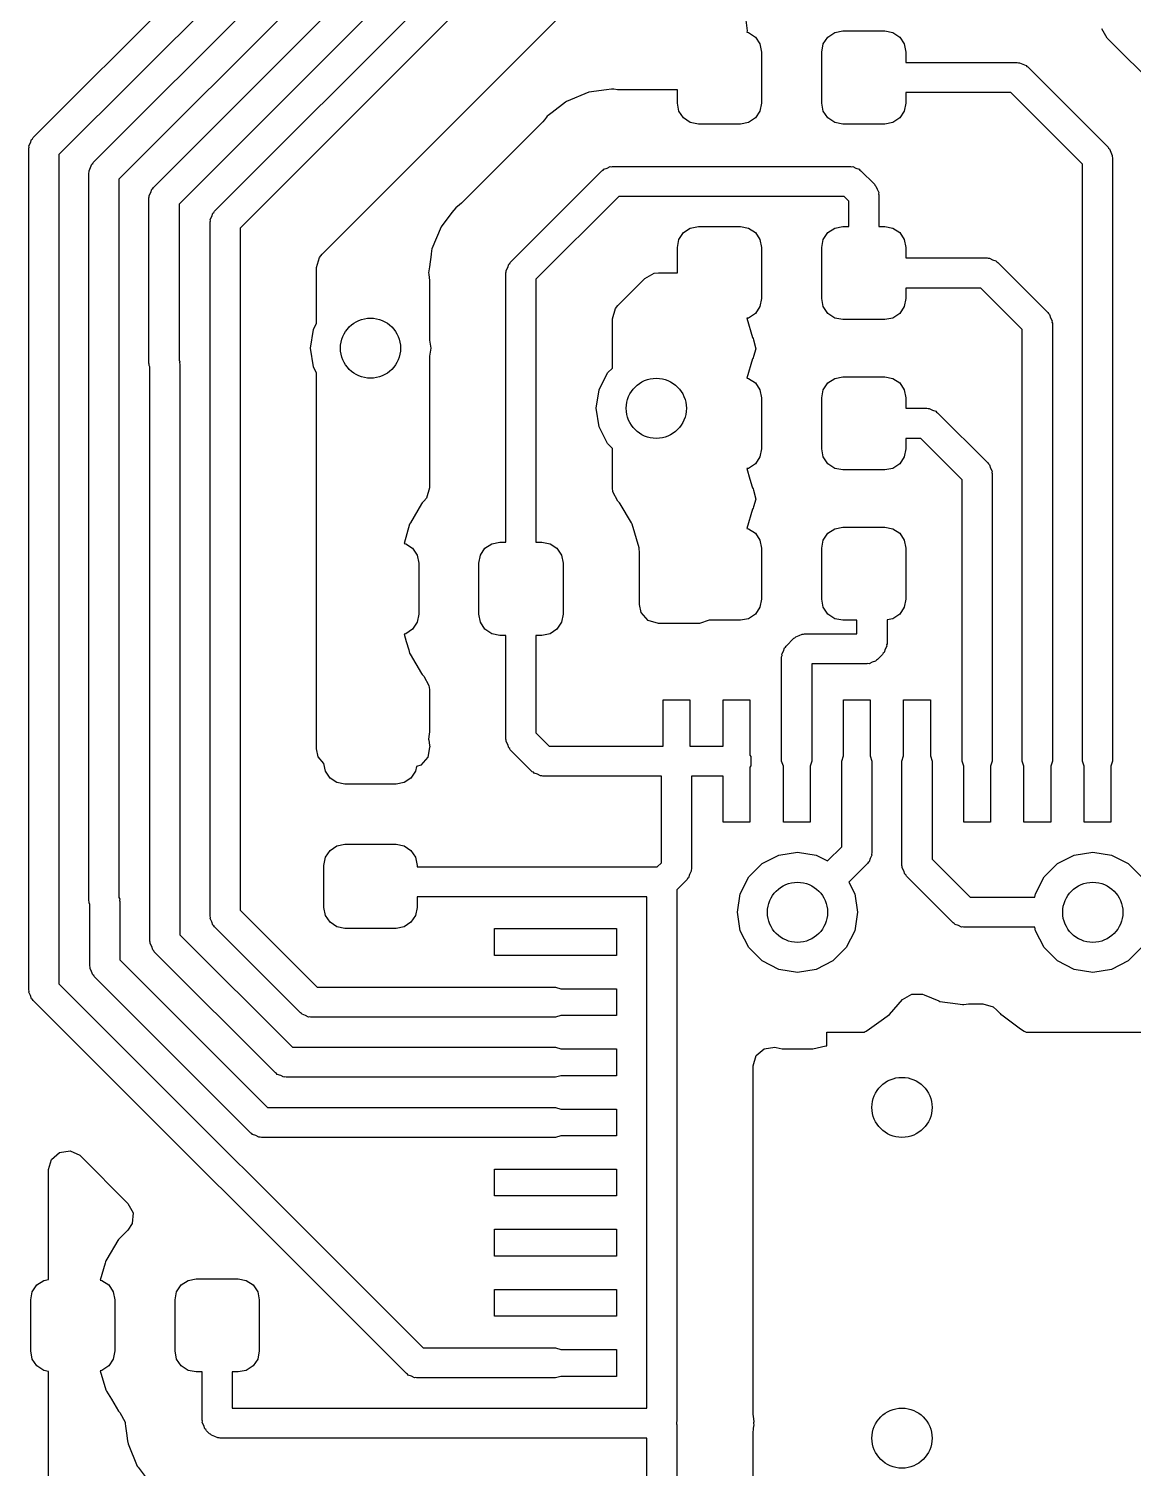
# Model space of a CAD drawing. Extents: x 1.41 to 5.39, y -5.53 to -2.36.
# Drawn here: x 1.4066 to 1.6957, y -3.7028 to -3.3258 of the extents above; entities that cross this region are included whole.
import ezdxf

# ---------------------------------------------------------------- set-up
doc = ezdxf.new("R2010")
doc.units = 0
doc.header["$MEASUREMENT"] = 0
doc.layers.add('BLACK', color=7, linetype='CONTINUOUS')

msp = doc.modelspace()

# ---------------------------------------------------------------- linework, layer by layer
at = {"layer": 'BLACK', "linetype": 'CONTINUOUS'}
for p, q in [((1.40774, -3.3543), (1.52713, -3.23491)), ((1.53154, -3.24163), (1.41446, -3.35872)), ((1.42347, -3.36082), (1.52183, -3.26245)), ((1.52625, -3.26917), (1.43019, -3.36523)), ((1.4392, -3.36733), (1.52835, -3.27818)), ((1.53276, -3.2849), (1.44592, -3.37175)), ((1.45518, -3.37359), (1.53486, -3.29391)), ((1.53928, -3.30063), (1.4619, -3.37801)), ((1.48337, -3.38485), (1.54612, -3.32211)), ((1.59427, -3.32355), (1.59467, -3.32632)), ((1.59467, -3.32632), (1.59458, -3.32671)), ((1.59458, -3.32671), (1.59502, -3.3268)), ((1.59502, -3.3268), (1.59681, -3.32799)), ((1.59681, -3.32799), (1.59801, -3.32978)), ((1.61459, -3.32978), (1.61579, -3.32799)), ((1.61579, -3.32799), (1.61758, -3.3268)), ((1.61758, -3.3268), (1.61969, -3.32638)), ((1.61969, -3.32638), (1.63071, -3.32638)), ((1.63071, -3.32638), (1.63282, -3.3268)), ((1.63282, -3.3268), (1.63461, -3.32799)), ((1.63461, -3.32799), (1.6358, -3.32978)), ((1.68888, -3.32823), (1.68754, -3.32578)), ((1.70197, -3.34131), (1.68888, -3.32823)), ((1.59801, -3.32978), (1.59843, -3.33189)), ((1.59843, -3.33189), (1.59843, -3.34528)), ((1.61417, -3.33189), (1.61459, -3.32978)), ((1.61417, -3.34528), (1.61417, -3.33189)), ((1.6358, -3.32978), (1.63622, -3.33189)), ((1.63622, -3.33189), (1.63622, -3.33465)), ((1.63622, -3.33465), (1.66535, -3.33465)), ((1.66535, -3.33465), (1.66566, -3.33474)), ((1.66566, -3.33474), (1.66597, -3.33469)), ((1.66597, -3.33469), (1.66679, -3.33511)), ((1.66679, -3.33511), (1.66767, -3.3354)), ((1.66767, -3.3354), (1.66786, -3.33565)), ((1.66786, -3.33565), (1.66814, -3.3358)), ((1.66814, -3.3358), (1.68915, -3.35681)), ((1.55318, -3.34243), (1.54735, -3.34484)), ((1.55786, -3.34181), (1.55318, -3.34243)), ((1.55911, -3.34165), (1.55786, -3.34181)), ((1.55786, -3.34181), (1.55786, -3.34181)), ((1.55786, -3.34181), (1.55786, -3.34181)), ((1.55943, -3.3416), (1.55911, -3.34165)), ((1.55975, -3.34165), (1.55943, -3.3416)), ((1.56068, -3.34177), (1.55975, -3.34165)), ((1.56133, -3.34181), (1.56068, -3.34177)), ((1.57638, -3.34181), (1.56133, -3.34181)), ((1.57638, -3.34528), (1.57638, -3.34181)), ((1.66372, -3.34252), (1.63622, -3.34252)), ((1.63622, -3.34252), (1.63622, -3.34528)), ((1.68243, -3.36123), (1.66372, -3.34252)), ((1.54709, -3.34504), (1.5436, -3.34772)), ((1.54714, -3.345), (1.54709, -3.34504)), ((1.54735, -3.34484), (1.54714, -3.345)), ((1.5768, -3.34738), (1.57638, -3.34528)), ((1.59843, -3.34528), (1.59801, -3.34738)), ((1.61459, -3.34738), (1.61417, -3.34528)), ((1.63622, -3.34528), (1.6358, -3.34738)), ((1.54115, -3.35017), (1.51983, -3.37148)), ((1.54158, -3.34968), (1.54115, -3.35017)), ((1.54215, -3.34894), (1.54158, -3.34968)), ((1.54234, -3.34868), (1.54215, -3.34894)), ((1.5426, -3.34848), (1.54234, -3.34868)), ((1.5436, -3.34772), (1.5426, -3.34848)), ((1.5426, -3.34848), (1.5426, -3.34848)), ((1.5436, -3.34772), (1.5436, -3.34772)), ((1.57799, -3.34917), (1.5768, -3.34738)), ((1.57978, -3.35037), (1.57799, -3.34917)), ((1.58189, -3.35079), (1.57978, -3.35037)), ((1.59291, -3.35079), (1.58189, -3.35079)), ((1.59502, -3.35037), (1.59291, -3.35079)), ((1.59681, -3.34917), (1.59502, -3.35037)), ((1.59801, -3.34738), (1.59681, -3.34917)), ((1.61579, -3.34917), (1.61459, -3.34738)), ((1.61758, -3.35037), (1.61579, -3.34917)), ((1.61969, -3.35079), (1.61758, -3.35037)), ((1.63071, -3.35079), (1.61969, -3.35079)), ((1.63282, -3.35037), (1.63071, -3.35079)), ((1.63461, -3.34917), (1.63282, -3.35037)), ((1.6358, -3.34738), (1.63461, -3.34917)), ((1.40705, -3.35565), (1.40734, -3.35477)), ((1.40734, -3.35477), (1.40759, -3.35459)), ((1.40759, -3.35459), (1.40774, -3.3543)), ((1.40659, -3.35709), (1.40668, -3.35678)), ((1.40659, -3.5775), (1.40659, -3.35709)), ((1.40663, -3.35647), (1.40705, -3.35565)), ((1.40668, -3.35678), (1.40663, -3.35647)), ((1.68915, -3.35681), (1.68929, -3.35709)), ((1.68929, -3.35709), (1.68955, -3.35728)), ((1.68955, -3.35728), (1.68984, -3.35816)), ((1.68984, -3.35816), (1.69026, -3.35898)), ((1.41446, -3.35872), (1.41446, -3.57587)), ((1.42236, -3.36299), (1.42278, -3.36216)), ((1.42278, -3.36216), (1.42307, -3.36129)), ((1.42307, -3.36129), (1.42332, -3.3611)), ((1.42332, -3.3611), (1.42347, -3.36082)), ((1.55712, -3.36258), (1.55799, -3.3623)), ((1.55799, -3.3623), (1.55881, -3.36188)), ((1.55881, -3.36188), (1.55913, -3.36193)), ((1.55913, -3.36193), (1.55943, -3.36183)), ((1.55943, -3.36183), (1.62167, -3.36183)), ((1.62167, -3.36183), (1.62197, -3.36193)), ((1.62197, -3.36193), (1.62229, -3.36188)), ((1.62229, -3.36188), (1.62311, -3.3623)), ((1.62311, -3.3623), (1.62399, -3.36258)), ((1.68243, -3.51757), (1.68243, -3.36123)), ((1.69026, -3.35898), (1.69021, -3.35929)), ((1.69021, -3.35929), (1.6903, -3.3596)), ((1.6903, -3.3596), (1.6903, -3.51757)), ((1.42231, -3.3636), (1.42241, -3.3633)), ((1.42231, -3.5541), (1.42231, -3.3636)), ((1.42241, -3.3633), (1.42236, -3.36299)), ((1.43019, -3.36523), (1.43019, -3.55333)), ((1.53265, -3.38698), (1.55665, -3.36298)), ((1.55665, -3.36298), (1.55693, -3.36284)), ((1.55693, -3.36284), (1.55712, -3.36258)), ((1.62399, -3.36258), (1.62417, -3.36284)), ((1.62417, -3.36284), (1.62446, -3.36298)), ((1.62446, -3.36298), (1.62798, -3.36651)), ((1.43804, -3.37012), (1.43814, -3.36981)), ((1.43809, -3.3695), (1.43851, -3.36868)), ((1.43814, -3.36981), (1.43809, -3.3695)), ((1.43851, -3.36868), (1.4388, -3.3678)), ((1.4388, -3.3678), (1.43905, -3.36762)), ((1.43905, -3.36762), (1.4392, -3.36733)), ((1.56106, -3.3697), (1.53937, -3.39139)), ((1.62004, -3.3697), (1.56106, -3.3697)), ((1.62126, -3.37092), (1.62004, -3.3697)), ((1.62798, -3.36651), (1.62812, -3.36679)), ((1.62812, -3.36679), (1.62838, -3.36698)), ((1.62838, -3.36698), (1.62867, -3.36785)), ((1.62867, -3.36785), (1.62909, -3.36868)), ((1.62909, -3.36868), (1.62904, -3.36899)), ((1.62904, -3.36899), (1.62913, -3.36929)), ((1.62913, -3.36929), (1.62913, -3.37756)), ((1.43804, -3.41335), (1.43804, -3.37012)), ((1.44592, -3.37175), (1.44592, -3.41258)), ((1.45504, -3.37388), (1.45518, -3.37359)), ((1.51835, -3.37268), (1.51738, -3.37393)), ((1.51935, -3.37191), (1.51835, -3.37268)), ((1.51983, -3.37148), (1.51935, -3.37191)), ((1.62126, -3.37756), (1.62126, -3.37092)), ((1.45403, -3.37638), (1.45412, -3.37608)), ((1.45403, -3.55821), (1.45403, -3.37638)), ((1.45408, -3.37576), (1.45449, -3.37494)), ((1.45412, -3.37608), (1.45408, -3.37576)), ((1.45449, -3.37494), (1.45478, -3.37406)), ((1.45478, -3.37406), (1.45504, -3.37388)), ((1.51738, -3.37393), (1.51451, -3.37768)), ((1.51738, -3.37393), (1.51738, -3.37393)), ((1.4619, -3.37801), (1.4619, -3.55658)), ((1.51451, -3.37768), (1.51214, -3.3834)), ((1.57638, -3.38307), (1.5768, -3.38096)), ((1.5768, -3.38096), (1.57799, -3.37917)), ((1.57799, -3.37917), (1.57978, -3.37798)), ((1.57978, -3.37798), (1.58189, -3.37756)), ((1.58189, -3.37756), (1.59291, -3.37756)), ((1.59291, -3.37756), (1.59502, -3.37798)), ((1.59502, -3.37798), (1.59681, -3.37917)), ((1.59681, -3.37917), (1.59801, -3.38096)), ((1.59801, -3.38096), (1.59843, -3.38307)), ((1.61417, -3.38307), (1.61459, -3.38096)), ((1.61459, -3.38096), (1.61579, -3.37917)), ((1.61579, -3.37917), (1.61758, -3.37798)), ((1.61758, -3.37798), (1.61969, -3.37756)), ((1.61969, -3.37756), (1.62126, -3.37756)), ((1.62913, -3.37756), (1.63071, -3.37756)), ((1.63071, -3.37756), (1.63282, -3.37798)), ((1.63282, -3.37798), (1.63461, -3.37917)), ((1.63461, -3.37917), (1.6358, -3.38096)), ((1.6358, -3.38096), (1.63622, -3.38307)), ((1.48271, -3.38567), (1.48337, -3.38485)), ((1.51191, -3.38494), (1.51148, -3.38819)), ((1.51205, -3.38383), (1.51191, -3.38494)), ((1.51209, -3.38351), (1.51205, -3.38383)), ((1.51205, -3.38383), (1.51205, -3.38383)), ((1.51214, -3.3834), (1.51209, -3.38351)), ((1.57638, -3.38972), (1.57638, -3.38307)), ((1.59843, -3.38307), (1.59843, -3.39646)), ((1.61417, -3.39646), (1.61417, -3.38307)), ((1.63622, -3.38307), (1.63622, -3.38583)), ((1.48192, -3.38836), (1.48271, -3.38567)), ((1.48192, -3.40294), (1.48192, -3.38836)), ((1.51148, -3.38819), (1.51127, -3.38976)), ((1.51148, -3.38819), (1.51148, -3.38819)), ((1.53154, -3.38915), (1.53196, -3.38833)), ((1.53196, -3.38833), (1.53225, -3.38745)), ((1.53225, -3.38745), (1.5325, -3.38726)), ((1.5325, -3.38726), (1.53265, -3.38698)), ((1.63622, -3.38583), (1.65748, -3.38583)), ((1.65748, -3.38583), (1.65778, -3.38592)), ((1.65778, -3.38592), (1.6581, -3.38588)), ((1.6581, -3.38588), (1.65892, -3.38629)), ((1.65892, -3.38629), (1.65979, -3.38658)), ((1.65979, -3.38658), (1.65998, -3.38684)), ((1.65998, -3.38684), (1.66026, -3.38698)), ((1.66026, -3.38698), (1.6734, -3.40012)), ((1.51127, -3.38976), (1.51131, -3.39009)), ((1.51131, -3.39009), (1.51143, -3.39101)), ((1.51143, -3.39101), (1.51148, -3.39166)), ((1.51148, -3.39166), (1.51148, -3.40734)), ((1.5315, -3.38976), (1.53159, -3.38946)), ((1.5315, -3.46024), (1.5315, -3.38976)), ((1.53159, -3.38946), (1.53154, -3.38915)), ((1.53937, -3.39139), (1.53937, -3.46024)), ((1.56084, -3.39823), (1.5679, -3.39118)), ((1.5679, -3.39118), (1.57035, -3.38984)), ((1.57035, -3.38984), (1.57141, -3.38972)), ((1.57141, -3.38972), (1.57638, -3.38972)), ((1.65585, -3.3937), (1.63622, -3.3937)), ((1.63622, -3.3937), (1.63622, -3.39646)), ((1.66668, -3.40453), (1.65585, -3.3937)), ((1.55939, -3.40174), (1.56018, -3.39906)), ((1.56018, -3.39906), (1.56084, -3.39823)), ((1.59801, -3.39857), (1.59681, -3.40035)), ((1.59843, -3.39646), (1.59801, -3.39857)), ((1.61459, -3.39857), (1.61417, -3.39646)), ((1.61579, -3.40035), (1.61459, -3.39857)), ((1.6358, -3.39857), (1.63461, -3.40035)), ((1.63622, -3.39646), (1.6358, -3.39857)), ((1.48109, -3.40458), (1.48192, -3.40294)), ((1.55939, -3.41468), (1.55939, -3.40174)), ((1.59502, -3.40155), (1.5946, -3.40163)), ((1.5946, -3.40163), (1.59607, -3.40668)), ((1.59681, -3.40035), (1.59502, -3.40155)), ((1.61758, -3.40155), (1.61579, -3.40035)), ((1.61969, -3.40197), (1.61758, -3.40155)), ((1.63071, -3.40197), (1.61969, -3.40197)), ((1.63282, -3.40155), (1.63071, -3.40197)), ((1.63461, -3.40035), (1.63282, -3.40155)), ((1.6734, -3.40012), (1.67355, -3.4004)), ((1.67355, -3.4004), (1.6738, -3.40059)), ((1.6738, -3.40059), (1.67409, -3.40147)), ((1.67409, -3.40147), (1.67451, -3.40229)), ((1.67451, -3.40229), (1.67446, -3.4026)), ((1.67446, -3.4026), (1.67456, -3.4029)), ((1.67456, -3.4029), (1.67456, -3.51757)), ((1.48031, -3.40945), (1.48109, -3.40458)), ((1.51148, -3.40734), (1.51181, -3.40945)), ((1.59607, -3.40668), (1.59623, -3.40695)), ((1.59623, -3.40695), (1.59635, -3.40723)), ((1.59635, -3.40723), (1.5963, -3.40726)), ((1.5963, -3.40726), (1.5969, -3.40963)), ((1.66668, -3.51757), (1.66668, -3.40453)), ((1.48109, -3.41432), (1.48031, -3.40945)), ((1.51181, -3.40945), (1.51148, -3.41156)), ((1.5969, -3.40963), (1.59631, -3.41165)), ((1.43814, -3.41365), (1.43804, -3.41335)), ((1.43809, -3.41396), (1.43814, -3.41365)), ((1.4383, -3.41437), (1.43809, -3.41396)), ((1.4383, -3.56473), (1.4383, -3.41437)), ((1.44592, -3.41258), (1.44612, -3.41299)), ((1.44612, -3.41299), (1.44607, -3.4133)), ((1.44607, -3.4133), (1.44617, -3.4136)), ((1.44617, -3.4136), (1.44617, -3.5631)), ((1.48192, -3.41595), (1.48109, -3.41432)), ((1.51148, -3.41156), (1.51148, -3.44603)), ((1.55813, -3.41594), (1.55939, -3.41468)), ((1.59607, -3.41222), (1.5946, -3.41726)), ((1.59623, -3.41195), (1.59607, -3.41222)), ((1.59635, -3.41167), (1.59623, -3.41195)), ((1.59631, -3.41165), (1.59635, -3.41167)), ((1.48192, -3.51439), (1.48192, -3.41595)), ((1.55589, -3.42033), (1.55813, -3.41594)), ((1.5946, -3.41726), (1.59502, -3.41735)), ((1.59502, -3.41735), (1.59681, -3.41854)), ((1.59681, -3.41854), (1.59801, -3.42033)), ((1.61459, -3.42033), (1.61579, -3.41854)), ((1.61579, -3.41854), (1.61758, -3.41735)), ((1.61758, -3.41735), (1.61969, -3.41693)), ((1.61969, -3.41693), (1.63071, -3.41693)), ((1.63071, -3.41693), (1.63282, -3.41735)), ((1.63282, -3.41735), (1.63461, -3.41854)), ((1.63461, -3.41854), (1.6358, -3.42033)), ((1.55512, -3.4252), (1.55589, -3.42033)), ((1.59801, -3.42033), (1.59843, -3.42244)), ((1.59843, -3.42244), (1.59843, -3.43583)), ((1.61417, -3.42244), (1.61459, -3.42033)), ((1.61417, -3.43583), (1.61417, -3.42244)), ((1.6358, -3.42033), (1.63622, -3.42244)), ((1.63622, -3.42244), (1.63622, -3.4252)), ((1.55589, -3.43006), (1.55512, -3.4252)), ((1.63622, -3.4252), (1.64173, -3.4252)), ((1.64173, -3.4252), (1.64203, -3.42529)), ((1.64203, -3.42529), (1.64235, -3.42525)), ((1.64235, -3.42525), (1.64317, -3.42566)), ((1.64317, -3.42566), (1.64405, -3.42595)), ((1.64405, -3.42595), (1.64423, -3.42621)), ((1.64423, -3.42621), (1.64452, -3.42635)), ((1.64452, -3.42635), (1.65765, -3.43949)), ((1.55813, -3.43445), (1.55589, -3.43006)), ((1.6401, -3.43307), (1.63622, -3.43307)), ((1.63622, -3.43307), (1.63622, -3.43583)), ((1.65093, -3.4439), (1.6401, -3.43307)), ((1.55939, -3.43572), (1.55813, -3.43445)), ((1.55939, -3.44603), (1.55939, -3.43572)), ((1.59843, -3.43583), (1.59801, -3.43794)), ((1.61459, -3.43794), (1.61417, -3.43583)), ((1.63622, -3.43583), (1.6358, -3.43794)), ((1.59502, -3.44092), (1.5946, -3.441)), ((1.5946, -3.441), (1.5954, -3.44374)), ((1.59681, -3.43972), (1.59502, -3.44092)), ((1.59801, -3.43794), (1.59681, -3.43972)), ((1.61579, -3.43972), (1.61459, -3.43794)), ((1.61758, -3.44092), (1.61579, -3.43972)), ((1.61969, -3.44134), (1.61758, -3.44092)), ((1.63071, -3.44134), (1.61969, -3.44134)), ((1.63282, -3.44092), (1.63071, -3.44134)), ((1.63461, -3.43972), (1.63282, -3.44092)), ((1.6358, -3.43794), (1.63461, -3.43972)), ((1.65765, -3.43949), (1.6578, -3.43977)), ((1.6578, -3.43977), (1.65806, -3.43996)), ((1.65806, -3.43996), (1.65834, -3.44084)), ((1.65834, -3.44084), (1.65876, -3.44166)), ((1.5954, -3.44374), (1.59598, -3.44573)), ((1.65093, -3.51757), (1.65093, -3.4439)), ((1.65876, -3.44166), (1.65871, -3.44197)), ((1.65871, -3.44197), (1.65881, -3.44227)), ((1.65881, -3.44227), (1.65881, -3.51757)), ((1.51069, -3.44871), (1.51002, -3.44954)), ((1.51148, -3.44603), (1.51069, -3.44871)), ((1.5595, -3.44709), (1.55939, -3.44603)), ((1.56084, -3.44954), (1.5595, -3.44709)), ((1.59598, -3.44573), (1.59607, -3.44605)), ((1.59607, -3.44605), (1.59623, -3.44632)), ((1.59623, -3.44632), (1.59635, -3.4466)), ((1.59635, -3.4466), (1.5963, -3.44663)), ((1.5963, -3.44663), (1.5969, -3.449)), ((1.5969, -3.449), (1.59631, -3.45102)), ((1.50943, -3.45024), (1.5065, -3.4552)), ((1.50959, -3.44998), (1.50943, -3.45024)), ((1.51002, -3.44954), (1.50959, -3.44998)), ((1.56128, -3.44998), (1.56084, -3.44954)), ((1.56144, -3.45024), (1.56128, -3.44998)), ((1.56437, -3.4552), (1.56144, -3.45024)), ((1.59607, -3.45159), (1.5946, -3.45664)), ((1.59623, -3.45132), (1.59607, -3.45159)), ((1.59635, -3.45104), (1.59623, -3.45132)), ((1.59631, -3.45102), (1.59635, -3.45104)), ((1.5063, -3.45553), (1.50484, -3.46057)), ((1.5065, -3.4552), (1.5063, -3.45553)), ((1.56456, -3.45553), (1.56437, -3.4552)), ((1.56636, -3.46172), (1.56456, -3.45553)), ((1.61758, -3.45672), (1.61969, -3.4563)), ((1.61969, -3.4563), (1.63071, -3.4563)), ((1.63071, -3.4563), (1.63282, -3.45672)), ((1.52781, -3.46066), (1.52992, -3.46024)), ((1.52992, -3.46024), (1.5315, -3.46024)), ((1.53937, -3.46024), (1.54094, -3.46024)), ((1.54094, -3.46024), (1.54305, -3.46066)), ((1.5946, -3.45664), (1.59502, -3.45672)), ((1.59502, -3.45672), (1.59681, -3.45791)), ((1.59681, -3.45791), (1.59801, -3.4597)), ((1.59801, -3.4597), (1.59843, -3.46181)), ((1.61417, -3.46181), (1.61459, -3.4597)), ((1.61459, -3.4597), (1.61579, -3.45791)), ((1.61579, -3.45791), (1.61758, -3.45672)), ((1.63282, -3.45672), (1.63461, -3.45791)), ((1.63461, -3.45791), (1.6358, -3.4597)), ((1.6358, -3.4597), (1.63622, -3.46181)), ((1.50484, -3.46057), (1.50526, -3.46066)), ((1.50526, -3.46066), (1.50705, -3.46185)), ((1.50705, -3.46185), (1.50824, -3.46364)), ((1.50824, -3.46364), (1.50866, -3.46575)), ((1.52441, -3.46575), (1.52483, -3.46364)), ((1.52483, -3.46364), (1.52602, -3.46185)), ((1.52602, -3.46185), (1.52781, -3.46066)), ((1.54305, -3.46066), (1.54484, -3.46185)), ((1.54484, -3.46185), (1.54604, -3.46364)), ((1.54604, -3.46364), (1.54646, -3.46575)), ((1.56648, -3.46317), (1.56636, -3.46172)), ((1.56648, -3.47659), (1.56648, -3.46317)), ((1.59843, -3.46181), (1.59843, -3.4752)), ((1.61417, -3.4752), (1.61417, -3.46181)), ((1.63622, -3.46181), (1.63622, -3.4752)), ((1.50866, -3.46575), (1.50866, -3.47913)), ((1.52441, -3.47913), (1.52441, -3.46575)), ((1.54646, -3.46575), (1.54646, -3.47913)), ((1.59843, -3.4752), (1.59801, -3.47731)), ((1.61459, -3.47731), (1.61417, -3.4752)), ((1.63622, -3.4752), (1.6358, -3.47731)), ((1.50866, -3.47913), (1.50824, -3.48124)), ((1.52483, -3.48124), (1.52441, -3.47913)), ((1.54646, -3.47913), (1.54604, -3.48124)), ((1.56692, -3.47866), (1.56648, -3.47659)), ((1.56876, -3.48077), (1.56692, -3.47866)), ((1.59681, -3.47909), (1.59502, -3.48029)), ((1.59801, -3.47731), (1.59681, -3.47909)), ((1.61579, -3.47909), (1.61459, -3.47731)), ((1.61758, -3.48029), (1.61579, -3.47909)), ((1.63461, -3.47909), (1.63282, -3.48029)), ((1.6358, -3.47731), (1.63461, -3.47909)), ((1.50824, -3.48124), (1.50705, -3.48303)), ((1.52602, -3.48303), (1.52483, -3.48124)), ((1.54604, -3.48124), (1.54484, -3.48303)), ((1.57144, -3.48156), (1.56876, -3.48077)), ((1.58153, -3.48156), (1.57144, -3.48156)), ((1.58166, -3.48157), (1.58153, -3.48156)), ((1.5817, -3.48157), (1.58166, -3.48157)), ((1.58215, -3.48158), (1.5817, -3.48157)), ((1.58475, -3.48071), (1.58215, -3.48158)), ((1.59291, -3.48071), (1.58475, -3.48071)), ((1.59502, -3.48029), (1.59291, -3.48071)), ((1.61969, -3.48071), (1.61758, -3.48029)), ((1.62339, -3.48071), (1.61969, -3.48071)), ((1.62339, -3.48425), (1.62339, -3.48071)), ((1.63282, -3.48029), (1.63127, -3.4806)), ((1.63127, -3.4806), (1.63127, -3.48684)), ((1.50526, -3.48423), (1.50484, -3.48431)), ((1.50484, -3.48431), (1.50541, -3.48627)), ((1.50705, -3.48303), (1.50526, -3.48423)), ((1.50541, -3.48627), (1.50605, -3.48847)), ((1.52781, -3.48423), (1.52602, -3.48303)), ((1.52992, -3.48465), (1.52781, -3.48423)), ((1.5315, -3.48465), (1.52992, -3.48465)), ((1.5315, -3.51181), (1.5315, -3.48465)), ((1.54094, -3.48465), (1.53937, -3.48465)), ((1.53937, -3.48465), (1.53937, -3.51018)), ((1.54305, -3.48423), (1.54094, -3.48465)), ((1.54484, -3.48303), (1.54305, -3.48423)), ((1.60484, -3.48746), (1.60689, -3.48541)), ((1.60689, -3.48541), (1.60718, -3.48526)), ((1.60718, -3.48526), (1.60736, -3.485)), ((1.60736, -3.485), (1.60824, -3.48472)), ((1.60824, -3.48472), (1.60906, -3.4843)), ((1.60906, -3.4843), (1.60937, -3.48435)), ((1.60937, -3.48435), (1.60968, -3.48425)), ((1.60968, -3.48425), (1.62339, -3.48425)), ((1.50605, -3.48847), (1.5063, -3.48935)), ((1.5063, -3.48935), (1.50646, -3.48962)), ((1.50646, -3.48962), (1.50646, -3.48962)), ((1.50646, -3.48962), (1.50943, -3.49464)), ((1.60369, -3.49024), (1.60379, -3.48994)), ((1.60369, -3.51757), (1.60369, -3.49024)), ((1.60374, -3.48962), (1.60416, -3.4888)), ((1.60379, -3.48994), (1.60374, -3.48962)), ((1.60416, -3.4888), (1.60444, -3.48793)), ((1.60444, -3.48793), (1.6047, -3.48774)), ((1.6047, -3.48774), (1.60484, -3.48746)), ((1.63012, -3.48963), (1.62877, -3.49097)), ((1.63026, -3.48934), (1.63012, -3.48963)), ((1.63052, -3.48916), (1.63026, -3.48934)), ((1.6308, -3.48828), (1.63052, -3.48916)), ((1.63122, -3.48746), (1.6308, -3.48828)), ((1.63127, -3.48684), (1.63117, -3.48714)), ((1.63117, -3.48714), (1.63122, -3.48746)), ((1.62598, -3.49213), (1.61156, -3.49213)), ((1.61156, -3.49213), (1.61156, -3.51757)), ((1.62629, -3.49203), (1.62598, -3.49213)), ((1.6266, -3.49208), (1.62629, -3.49203)), ((1.62742, -3.49166), (1.6266, -3.49208)), ((1.6283, -3.49137), (1.62742, -3.49166)), ((1.62849, -3.49112), (1.6283, -3.49137)), ((1.62877, -3.49097), (1.62849, -3.49112)), ((1.50943, -3.49464), (1.50959, -3.49491)), ((1.50959, -3.49491), (1.51002, -3.49534)), ((1.51002, -3.49534), (1.51136, -3.4978)), ((1.51136, -3.4978), (1.51148, -3.49885)), ((1.51148, -3.49885), (1.51148, -3.50992)), ((1.57263, -3.51364), (1.57263, -3.50157)), ((1.57263, -3.50157), (1.57963, -3.50157)), ((1.57963, -3.50157), (1.57963, -3.51364)), ((1.58838, -3.51364), (1.58838, -3.50157)), ((1.58838, -3.50157), (1.59538, -3.50157)), ((1.59538, -3.50157), (1.59538, -3.51602)), ((1.61987, -3.51623), (1.61987, -3.50157)), ((1.61987, -3.50157), (1.62687, -3.50157)), ((1.62687, -3.50157), (1.62687, -3.51623)), ((1.63562, -3.51623), (1.63562, -3.50157)), ((1.63562, -3.50157), (1.64262, -3.50157)), ((1.64262, -3.50157), (1.64262, -3.51623)), ((1.51143, -3.51056), (1.51127, -3.51181)), ((1.51127, -3.51181), (1.51131, -3.51213)), ((1.51131, -3.51213), (1.51148, -3.51338)), ((1.51148, -3.50992), (1.51143, -3.51056)), ((1.53159, -3.51211), (1.5315, -3.51181)), ((1.53154, -3.51243), (1.53159, -3.51211)), ((1.53196, -3.51325), (1.53154, -3.51243)), ((1.53937, -3.51018), (1.54283, -3.51364)), ((1.48237, -3.51645), (1.48192, -3.51439)), ((1.48387, -3.51819), (1.48237, -3.51645)), ((1.5111, -3.51659), (1.50925, -3.51868)), ((1.5115, -3.51403), (1.5111, -3.51659)), ((1.51148, -3.51338), (1.51148, -3.51338)), ((1.51148, -3.51338), (1.51154, -3.51383)), ((1.51152, -3.51403), (1.5115, -3.51403)), ((1.51154, -3.51383), (1.51151, -3.51396)), ((1.51151, -3.51396), (1.51152, -3.51403)), ((1.51152, -3.51403), (1.51152, -3.51403)), ((1.53225, -3.51413), (1.53196, -3.51325)), ((1.5325, -3.51431), (1.53225, -3.51413)), ((1.53265, -3.51459), (1.5325, -3.51431)), ((1.53841, -3.52036), (1.53265, -3.51459)), ((1.54283, -3.51364), (1.57263, -3.51364)), ((1.57963, -3.51364), (1.58838, -3.51364)), ((1.59538, -3.51602), (1.59562, -3.51636)), ((1.59562, -3.51636), (1.59562, -3.51879)), ((1.61944, -3.51757), (1.61987, -3.51623)), ((1.62687, -3.51623), (1.62731, -3.51757)), ((1.63519, -3.51757), (1.63562, -3.51623)), ((1.64262, -3.51623), (1.64306, -3.51757)), ((1.48428, -3.52022), (1.48387, -3.51819)), ((1.48547, -3.52201), (1.48428, -3.52022)), ((1.50785, -3.52022), (1.50665, -3.52201)), ((1.50809, -3.51901), (1.50785, -3.52022)), ((1.50925, -3.51868), (1.50809, -3.51901)), ((1.5387, -3.5205), (1.53841, -3.52036)), ((1.53888, -3.52076), (1.5387, -3.5205)), ((1.59562, -3.51879), (1.59538, -3.51913)), ((1.59538, -3.51913), (1.59538, -3.53357)), ((1.60413, -3.51892), (1.60369, -3.51757)), ((1.60413, -3.53357), (1.60413, -3.51892)), ((1.61156, -3.51757), (1.61113, -3.51892)), ((1.61113, -3.51892), (1.61113, -3.53357)), ((1.61944, -3.54001), (1.61944, -3.51757)), ((1.62731, -3.51757), (1.62731, -3.54164)), ((1.63519, -3.54491), (1.63519, -3.51757)), ((1.64306, -3.51757), (1.64306, -3.54328)), ((1.65137, -3.51892), (1.65093, -3.51757)), ((1.65137, -3.53357), (1.65137, -3.51892)), ((1.65881, -3.51757), (1.65837, -3.51892)), ((1.65837, -3.51892), (1.65837, -3.53357)), ((1.66712, -3.51892), (1.66668, -3.51757)), ((1.66712, -3.53357), (1.66712, -3.51892)), ((1.67456, -3.51757), (1.67412, -3.51892)), ((1.67412, -3.51892), (1.67412, -3.53357)), ((1.68287, -3.51892), (1.68243, -3.51757)), ((1.68287, -3.53357), (1.68287, -3.51892)), ((1.6903, -3.51757), (1.68987, -3.51892)), ((1.68987, -3.51892), (1.68987, -3.53357)), ((1.48726, -3.5232), (1.48547, -3.52201)), ((1.48937, -3.52362), (1.48726, -3.5232)), ((1.50276, -3.52362), (1.48937, -3.52362)), ((1.50487, -3.5232), (1.50276, -3.52362)), ((1.50665, -3.52201), (1.50487, -3.5232)), ((1.53976, -3.52104), (1.53888, -3.52076)), ((1.54058, -3.52146), (1.53976, -3.52104)), ((1.54089, -3.52141), (1.54058, -3.52146)), ((1.5412, -3.52151), (1.54089, -3.52141)), ((1.57219, -3.52151), (1.5412, -3.52151)), ((1.57219, -3.54419), (1.57219, -3.52151)), ((1.58838, -3.52151), (1.58007, -3.52151)), ((1.58007, -3.52151), (1.58007, -3.54582)), ((1.58838, -3.53357), (1.58838, -3.52151)), ((1.59538, -3.53357), (1.58838, -3.53357)), ((1.61113, -3.53357), (1.60413, -3.53357)), ((1.65837, -3.53357), (1.65137, -3.53357)), ((1.67412, -3.53357), (1.66712, -3.53357)), ((1.68987, -3.53357), (1.68287, -3.53357)), ((1.48726, -3.53979), (1.48937, -3.53937)), ((1.48937, -3.53937), (1.50276, -3.53937)), ((1.50276, -3.53937), (1.50487, -3.53979)), ((1.48386, -3.54488), (1.48428, -3.54277)), ((1.48428, -3.54277), (1.48547, -3.54098)), ((1.48547, -3.54098), (1.48726, -3.53979)), ((1.50487, -3.53979), (1.50665, -3.54098)), ((1.50665, -3.54098), (1.50785, -3.54277)), ((1.50785, -3.54277), (1.50827, -3.54488)), ((1.59858, -3.54444), (1.60297, -3.5422)), ((1.60297, -3.5422), (1.60783, -3.54143)), ((1.60783, -3.54143), (1.6127, -3.5422)), ((1.6127, -3.5422), (1.61571, -3.54373)), ((1.61571, -3.54373), (1.61944, -3.54001)), ((1.62684, -3.54307), (1.62656, -3.54395)), ((1.62726, -3.54225), (1.62684, -3.54307)), ((1.62731, -3.54164), (1.62721, -3.54194)), ((1.62721, -3.54194), (1.62726, -3.54225)), ((1.64306, -3.54328), (1.65302, -3.55324)), ((1.67588, -3.54444), (1.68027, -3.5422)), ((1.68027, -3.5422), (1.68514, -3.54143)), ((1.68514, -3.54143), (1.69, -3.5422)), ((1.69, -3.5422), (1.69439, -3.54444)), ((1.48386, -3.55591), (1.48386, -3.54488)), ((1.50827, -3.54488), (1.50827, -3.54528)), ((1.50827, -3.54528), (1.57111, -3.54528)), ((1.57111, -3.54528), (1.57219, -3.54419)), ((1.58002, -3.54644), (1.5796, -3.54726)), ((1.58007, -3.54582), (1.57997, -3.54612)), ((1.57997, -3.54612), (1.58002, -3.54644)), ((1.59509, -3.54792), (1.59858, -3.54444)), ((1.62616, -3.54442), (1.62128, -3.5493)), ((1.6263, -3.54414), (1.62616, -3.54442)), ((1.62656, -3.54395), (1.6263, -3.54414)), ((1.63528, -3.54521), (1.63519, -3.54491)), ((1.63523, -3.54553), (1.63528, -3.54521)), ((1.63565, -3.54635), (1.63523, -3.54553)), ((1.63594, -3.54722), (1.63565, -3.54635)), ((1.6724, -3.54792), (1.67588, -3.54444)), ((1.69439, -3.54444), (1.69788, -3.54792)), ((1.57891, -3.54861), (1.57622, -3.5513)), ((1.57906, -3.54832), (1.57891, -3.54861)), ((1.57932, -3.54814), (1.57906, -3.54832)), ((1.5796, -3.54726), (1.57932, -3.54814)), ((1.59286, -3.55231), (1.59509, -3.54792)), ((1.62128, -3.5493), (1.62281, -3.55231)), ((1.63619, -3.54741), (1.63594, -3.54722)), ((1.63634, -3.54769), (1.63619, -3.54741)), ((1.64861, -3.55996), (1.63634, -3.54769)), ((1.67016, -3.55231), (1.6724, -3.54792)), ((1.42241, -3.5544), (1.42231, -3.5541)), ((1.42236, -3.55471), (1.42241, -3.5544)), ((1.43019, -3.55333), (1.43039, -3.55373)), ((1.43039, -3.55373), (1.43034, -3.55405)), ((1.43034, -3.55405), (1.43044, -3.55435)), ((1.43044, -3.55435), (1.43044, -3.56961)), ((1.56835, -3.55315), (1.50827, -3.55315)), ((1.50827, -3.55315), (1.50827, -3.55591)), ((1.56835, -3.68701), (1.56835, -3.55315)), ((1.57622, -3.5513), (1.57622, -3.69049)), ((1.59209, -3.55718), (1.59286, -3.55231)), ((1.62281, -3.55231), (1.62358, -3.55718)), ((1.65302, -3.55324), (1.67001, -3.55324)), ((1.67001, -3.55324), (1.67016, -3.55231)), ((1.42257, -3.55511), (1.42236, -3.55471)), ((1.42257, -3.57124), (1.42257, -3.55511)), ((1.45412, -3.55851), (1.45403, -3.55821)), ((1.4619, -3.55658), (1.48209, -3.57677)), ((1.48428, -3.55801), (1.48386, -3.55591)), ((1.48547, -3.5598), (1.48428, -3.55801)), ((1.50785, -3.55801), (1.50665, -3.5598)), ((1.50827, -3.55591), (1.50785, -3.55801)), ((1.59286, -3.56204), (1.59209, -3.55718)), ((1.62358, -3.55718), (1.62281, -3.56204)), ((1.45408, -3.55883), (1.45412, -3.55851)), ((1.45449, -3.55965), (1.45408, -3.55883)), ((1.45478, -3.56053), (1.45449, -3.55965)), ((1.45504, -3.56071), (1.45478, -3.56053)), ((1.45518, -3.56099), (1.45504, -3.56071)), ((1.47768, -3.58349), (1.45518, -3.56099)), ((1.48726, -3.561), (1.48547, -3.5598)), ((1.48937, -3.56142), (1.48726, -3.561)), ((1.50276, -3.56142), (1.48937, -3.56142)), ((1.50487, -3.561), (1.50276, -3.56142)), ((1.50665, -3.5598), (1.50487, -3.561)), ((1.52849, -3.56846), (1.52849, -3.56146)), ((1.52849, -3.56146), (1.56049, -3.56146)), ((1.56049, -3.56146), (1.56049, -3.56846)), ((1.59509, -3.56643), (1.59286, -3.56204)), ((1.62281, -3.56204), (1.62058, -3.56643)), ((1.64889, -3.56011), (1.64861, -3.55996)), ((1.64908, -3.56036), (1.64889, -3.56011)), ((1.64995, -3.56065), (1.64908, -3.56036)), ((1.65077, -3.56107), (1.64995, -3.56065)), ((1.65109, -3.56102), (1.65077, -3.56107)), ((1.65139, -3.56111), (1.65109, -3.56102)), ((1.67001, -3.56111), (1.65139, -3.56111)), ((1.67016, -3.56204), (1.67001, -3.56111)), ((1.6724, -3.56643), (1.67016, -3.56204)), ((1.4384, -3.56503), (1.4383, -3.56473)), ((1.43835, -3.56534), (1.4384, -3.56503)), ((1.43876, -3.56616), (1.43835, -3.56534)), ((1.44617, -3.5631), (1.4756, -3.59252)), ((1.43044, -3.56961), (1.4691, -3.60827)), ((1.43905, -3.56704), (1.43876, -3.56616)), ((1.43931, -3.56723), (1.43905, -3.56704)), ((1.43945, -3.56751), (1.43931, -3.56723)), ((1.47118, -3.59924), (1.43945, -3.56751)), ((1.56049, -3.56846), (1.52849, -3.56846)), ((1.59858, -3.56992), (1.59509, -3.56643)), ((1.62058, -3.56643), (1.61709, -3.56992)), ((1.67588, -3.56992), (1.6724, -3.56643)), ((1.69788, -3.56643), (1.69439, -3.56992)), ((1.42267, -3.57154), (1.42257, -3.57124)), ((1.42262, -3.57186), (1.42267, -3.57154)), ((1.42304, -3.57268), (1.42262, -3.57186)), ((1.42332, -3.57356), (1.42304, -3.57268)), ((1.60297, -3.57215), (1.59858, -3.56992)), ((1.60783, -3.57293), (1.60297, -3.57215)), ((1.6127, -3.57215), (1.60783, -3.57293)), ((1.61709, -3.56992), (1.6127, -3.57215)), ((1.68027, -3.57215), (1.67588, -3.56992)), ((1.68514, -3.57293), (1.68027, -3.57215)), ((1.69, -3.57215), (1.68514, -3.57293)), ((1.69439, -3.56992), (1.69, -3.57215)), ((1.41446, -3.57587), (1.50985, -3.67126)), ((1.42358, -3.57374), (1.42332, -3.57356)), ((1.42372, -3.57403), (1.42358, -3.57374)), ((1.46468, -3.61499), (1.42372, -3.57403)), ((1.48209, -3.57677), (1.54449, -3.57677)), ((1.54449, -3.57677), (1.54584, -3.57721)), ((1.54584, -3.57721), (1.56049, -3.57721)), ((1.56049, -3.57721), (1.56049, -3.58421)), ((1.40668, -3.57781), (1.40659, -3.5775)), ((1.40663, -3.57812), (1.40668, -3.57781)), ((1.40705, -3.57894), (1.40663, -3.57812)), ((1.40734, -3.57982), (1.40705, -3.57894)), ((1.40759, -3.58), (1.40734, -3.57982)), ((1.40774, -3.58029), (1.40759, -3.58)), ((1.50543, -3.67798), (1.40774, -3.58029)), ((1.6319, -3.5839), (1.63537, -3.58005)), ((1.63537, -3.58005), (1.63775, -3.57858)), ((1.63775, -3.57858), (1.64055, -3.57864)), ((1.64055, -3.57864), (1.64096, -3.57879)), ((1.64096, -3.57879), (1.64484, -3.58039)), ((1.64484, -3.58039), (1.64484, -3.58039)), ((1.64484, -3.58039), (1.64514, -3.58052)), ((1.64514, -3.58052), (1.64982, -3.58113)), ((1.47796, -3.58364), (1.47768, -3.58349)), ((1.47815, -3.58389), (1.47796, -3.58364)), ((1.47902, -3.58418), (1.47815, -3.58389)), ((1.47985, -3.5846), (1.47902, -3.58418)), ((1.48016, -3.58455), (1.47985, -3.5846)), ((1.48046, -3.58465), (1.48016, -3.58455)), ((1.54449, -3.58465), (1.48046, -3.58465)), ((1.54584, -3.58421), (1.54449, -3.58465)), ((1.56049, -3.58421), (1.54584, -3.58421)), ((1.62913, -3.58592), (1.6319, -3.5839)), ((1.64982, -3.58113), (1.64982, -3.58113)), ((1.64982, -3.58113), (1.64982, -3.58113)), ((1.64982, -3.58113), (1.65107, -3.5813)), ((1.65107, -3.5813), (1.65139, -3.58134)), ((1.65139, -3.58134), (1.65264, -3.58118)), ((1.65264, -3.58118), (1.65328, -3.58113)), ((1.65328, -3.58113), (1.65637, -3.58113)), ((1.65637, -3.58113), (1.65905, -3.58192)), ((1.65905, -3.58192), (1.66005, -3.58278)), ((1.66005, -3.58278), (1.6609, -3.58371)), ((1.6609, -3.58371), (1.66107, -3.5839)), ((1.66107, -3.5839), (1.66129, -3.58407)), ((1.66129, -3.58407), (1.66624, -3.58766)), ((1.62525, -3.58857), (1.62558, -3.58843)), ((1.62558, -3.58843), (1.62582, -3.58832)), ((1.62558, -3.58843), (1.62558, -3.58843)), ((1.62582, -3.58832), (1.62673, -3.58766)), ((1.62673, -3.58766), (1.62913, -3.58592)), ((1.66624, -3.58766), (1.66715, -3.58832)), ((1.66715, -3.58832), (1.66739, -3.58843)), ((1.66739, -3.58843), (1.66739, -3.58843)), ((1.66739, -3.58843), (1.66772, -3.58857)), ((1.61185, -3.59289), (1.61527, -3.59216)), ((1.61527, -3.59216), (1.61549, -3.59212)), ((1.61549, -3.59212), (1.61549, -3.58857)), ((1.61549, -3.58857), (1.62525, -3.58857)), ((1.66772, -3.58857), (1.70255, -3.58857)), ((1.4756, -3.59252), (1.54449, -3.59252)), ((1.54449, -3.59252), (1.54584, -3.59296)), ((1.54584, -3.59296), (1.56049, -3.59296)), ((1.56049, -3.59296), (1.56049, -3.59996)), ((1.59624, -3.59741), (1.59703, -3.59472)), ((1.59703, -3.59472), (1.59914, -3.59289)), ((1.59914, -3.59289), (1.60191, -3.5925)), ((1.60191, -3.5925), (1.60223, -3.59255)), ((1.60223, -3.59255), (1.60382, -3.59289)), ((1.60382, -3.59289), (1.60382, -3.59289)), ((1.60382, -3.59289), (1.60408, -3.59294)), ((1.60408, -3.59294), (1.61159, -3.59294)), ((1.61159, -3.59294), (1.61185, -3.59289)), ((1.61185, -3.59289), (1.61185, -3.59289)), ((1.47146, -3.59938), (1.47118, -3.59924)), ((1.47165, -3.59964), (1.47146, -3.59938)), ((1.47253, -3.59993), (1.47165, -3.59964)), ((1.59624, -3.68859), (1.59624, -3.59741)), ((1.47335, -3.60035), (1.47253, -3.59993)), ((1.47366, -3.6003), (1.47335, -3.60035)), ((1.47397, -3.60039), (1.47366, -3.6003)), ((1.54449, -3.60039), (1.47397, -3.60039)), ((1.54584, -3.59996), (1.54449, -3.60039)), ((1.56049, -3.59996), (1.54584, -3.59996)), ((1.4691, -3.60827), (1.54449, -3.60827)), ((1.54449, -3.60827), (1.54584, -3.6087)), ((1.54584, -3.6087), (1.56049, -3.6087)), ((1.56049, -3.6087), (1.56049, -3.6157)), ((1.46497, -3.61513), (1.46468, -3.61499)), ((1.46515, -3.61539), (1.46497, -3.61513)), ((1.46603, -3.61567), (1.46515, -3.61539)), ((1.46685, -3.61609), (1.46603, -3.61567)), ((1.46717, -3.61604), (1.46685, -3.61609)), ((1.46747, -3.61614), (1.46717, -3.61604)), ((1.54449, -3.61614), (1.46747, -3.61614)), ((1.54584, -3.6157), (1.54449, -3.61614)), ((1.56049, -3.6157), (1.54584, -3.6157)), ((1.41173, -3.62457), (1.41252, -3.62189)), ((1.41252, -3.62189), (1.41463, -3.62006)), ((1.41463, -3.62006), (1.4174, -3.61966)), ((1.4174, -3.61966), (1.41994, -3.62082)), ((1.41994, -3.62082), (1.4202, -3.62106)), ((1.4202, -3.62106), (1.43254, -3.6334)), ((1.41173, -3.65332), (1.41173, -3.62457)), ((1.52849, -3.63145), (1.52849, -3.62445)), ((1.52849, -3.62445), (1.56049, -3.62445)), ((1.56049, -3.62445), (1.56049, -3.63145)), ((1.43254, -3.6334), (1.43388, -3.63585)), ((1.56049, -3.63145), (1.52849, -3.63145)), ((1.43388, -3.63585), (1.43368, -3.63864)), ((1.43254, -3.64041), (1.43006, -3.64289)), ((1.43368, -3.63864), (1.43254, -3.64041)), ((1.52849, -3.6472), (1.52849, -3.6402)), ((1.52849, -3.6402), (1.56049, -3.6402)), ((1.56049, -3.6402), (1.56049, -3.6472)), ((1.4299, -3.64316), (1.42702, -3.64802)), ((1.43006, -3.64289), (1.4299, -3.64316)), ((1.42669, -3.64874), (1.42659, -3.64908)), ((1.42678, -3.64844), (1.42669, -3.64874)), ((1.42669, -3.64874), (1.42669, -3.64874)), ((1.42702, -3.64802), (1.42678, -3.64844)), ((1.56049, -3.6472), (1.52849, -3.6472)), ((1.42659, -3.64908), (1.42531, -3.65349)), ((1.40751, -3.65655), (1.4087, -3.65476)), ((1.4087, -3.65476), (1.41049, -3.65357)), ((1.41049, -3.65357), (1.41173, -3.65332)), ((1.42531, -3.65349), (1.42573, -3.65357)), ((1.42573, -3.65357), (1.42752, -3.65476)), ((1.42752, -3.65476), (1.42871, -3.65655)), ((1.4453, -3.65655), (1.4465, -3.65476)), ((1.4465, -3.65476), (1.44828, -3.65357)), ((1.44828, -3.65357), (1.45039, -3.65315)), ((1.45039, -3.65315), (1.46142, -3.65315)), ((1.46142, -3.65315), (1.46353, -3.65357)), ((1.46353, -3.65357), (1.46531, -3.65476)), ((1.46531, -3.65476), (1.46651, -3.65655)), ((1.52849, -3.66295), (1.52849, -3.65595)), ((1.52849, -3.65595), (1.56049, -3.65595)), ((1.56049, -3.65595), (1.56049, -3.66295)), ((1.40709, -3.65866), (1.40751, -3.65655)), ((1.40709, -3.67205), (1.40709, -3.65866)), ((1.42871, -3.65655), (1.42913, -3.65866)), ((1.42913, -3.65866), (1.42913, -3.67205)), ((1.44488, -3.65866), (1.4453, -3.65655)), ((1.44488, -3.67205), (1.44488, -3.65866)), ((1.46651, -3.65655), (1.46693, -3.65866)), ((1.46693, -3.65866), (1.46693, -3.67205)), ((1.56049, -3.66295), (1.52849, -3.66295)), ((1.50985, -3.67126), (1.54449, -3.67126)), ((1.54449, -3.67126), (1.54584, -3.6717)), ((1.40751, -3.67416), (1.40709, -3.67205)), ((1.4087, -3.67594), (1.40751, -3.67416)), ((1.42871, -3.67416), (1.42752, -3.67594)), ((1.42913, -3.67205), (1.42871, -3.67416)), ((1.4453, -3.67416), (1.44488, -3.67205)), ((1.4465, -3.67594), (1.4453, -3.67416)), ((1.46651, -3.67416), (1.46531, -3.67594)), ((1.46693, -3.67205), (1.46651, -3.67416)), ((1.54584, -3.6717), (1.56049, -3.6717)), ((1.56049, -3.6717), (1.56049, -3.6787)), ((1.41049, -3.67714), (1.4087, -3.67594)), ((1.41173, -3.67739), (1.41049, -3.67714)), ((1.41173, -3.71657), (1.41173, -3.67739)), ((1.42573, -3.67714), (1.42531, -3.67722)), ((1.42531, -3.67722), (1.42678, -3.68227)), ((1.42752, -3.67594), (1.42573, -3.67714)), ((1.44828, -3.67714), (1.4465, -3.67594)), ((1.45039, -3.67756), (1.44828, -3.67714)), ((1.45197, -3.67756), (1.45039, -3.67756)), ((1.45197, -3.69016), (1.45197, -3.67756)), ((1.46142, -3.67756), (1.45984, -3.67756)), ((1.45984, -3.67756), (1.45984, -3.68701)), ((1.46353, -3.67714), (1.46142, -3.67756)), ((1.46531, -3.67594), (1.46353, -3.67714)), ((1.50572, -3.67812), (1.50543, -3.67798)), ((1.5059, -3.67838), (1.50572, -3.67812)), ((1.50678, -3.67867), (1.5059, -3.67838)), ((1.5076, -3.67909), (1.50678, -3.67867)), ((1.54584, -3.6787), (1.54449, -3.67913)), ((1.56049, -3.6787), (1.54584, -3.6787)), ((1.42678, -3.68227), (1.42693, -3.68254)), ((1.42693, -3.68254), (1.42693, -3.68254)), ((1.42693, -3.68254), (1.4282, -3.68467)), ((1.50791, -3.67904), (1.5076, -3.67909)), ((1.50822, -3.67913), (1.50791, -3.67904)), ((1.54449, -3.67913), (1.50822, -3.67913)), ((1.4282, -3.68467), (1.43006, -3.68782)), ((1.43006, -3.68782), (1.43045, -3.68821)), ((1.43045, -3.68821), (1.43179, -3.69067)), ((1.45207, -3.69046), (1.45197, -3.69016)), ((1.45984, -3.68701), (1.56835, -3.68701)), ((1.59628, -3.68924), (1.59624, -3.68859)), ((1.59645, -3.69049), (1.59628, -3.68924)), ((1.43179, -3.69067), (1.43186, -3.69107)), ((1.43186, -3.69107), (1.43195, -3.69173)), ((1.43195, -3.69173), (1.43195, -3.69173)), ((1.43195, -3.69173), (1.43195, -3.69173)), ((1.43195, -3.69173), (1.43195, -3.69173)), ((1.43195, -3.69173), (1.43219, -3.69359)), ((1.43219, -3.69359), (1.43245, -3.69555)), ((1.45202, -3.69077), (1.45207, -3.69046)), ((1.45244, -3.69159), (1.45202, -3.69077)), ((1.45272, -3.69247), (1.45244, -3.69159)), ((1.45298, -3.69266), (1.45272, -3.69247)), ((1.45312, -3.69294), (1.45298, -3.69266)), ((1.45391, -3.69373), (1.45312, -3.69294)), ((1.45419, -3.69387), (1.45391, -3.69373)), ((1.45438, -3.69413), (1.45419, -3.69387)), ((1.57622, -3.69049), (1.57614, -3.69073)), ((1.57614, -3.69073), (1.57617, -3.69079)), ((1.57617, -3.6911), (1.57614, -3.69116)), ((1.57614, -3.69116), (1.57622, -3.6914)), ((1.57617, -3.69079), (1.57615, -3.69094)), ((1.57615, -3.69094), (1.57617, -3.6911)), ((1.57622, -3.6914), (1.57622, -3.75043)), ((1.59624, -3.6933), (1.59628, -3.69265)), ((1.59624, -3.72887), (1.59624, -3.6933)), ((1.59628, -3.69265), (1.59633, -3.69226)), ((1.59633, -3.69226), (1.59645, -3.6914)), ((1.59641, -3.69081), (1.59645, -3.69049)), ((1.59641, -3.69108), (1.59641, -3.69081)), ((1.59645, -3.6914), (1.59641, -3.69108)), ((1.43245, -3.69555), (1.43257, -3.69641)), ((1.43257, -3.69641), (1.43498, -3.70224)), ((1.45526, -3.69441), (1.45438, -3.69413)), ((1.45608, -3.69483), (1.45526, -3.69441)), ((1.45639, -3.69478), (1.45608, -3.69483)), ((1.45669, -3.69488), (1.45639, -3.69478)), ((1.56835, -3.69488), (1.45669, -3.69488)), ((1.56835, -3.75206), (1.56835, -3.69488)), ((1.43498, -3.70224), (1.43518, -3.7025)), ((1.43518, -3.7025), (1.43518, -3.7025)), ((1.43518, -3.7025), (1.43786, -3.70599))]:
    msp.add_line(p, q, dxfattribs=at)
at = {"layer": 'BLACK'}
for centre in [(1.49606, -3.40945), (1.57087, -3.4252), (1.60783, -3.55718), (1.68514, -3.55718), (1.63519, -3.60827), (1.63519, -3.69488)]:
    msp.add_circle(centre, 0.00787, dxfattribs=at)

doc.saveas('drawing.dxf')
